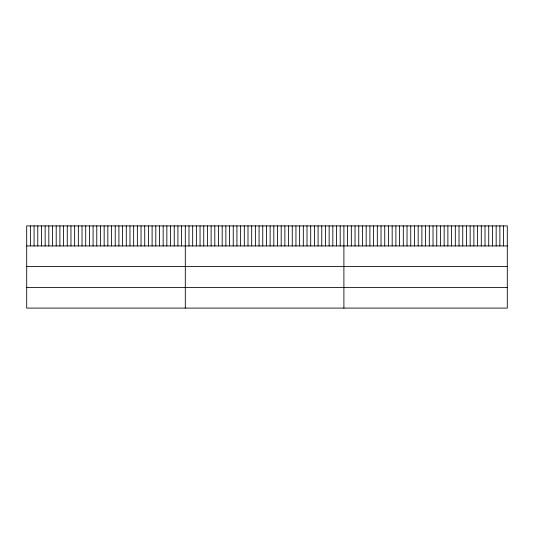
<?xml version="1.0" encoding="UTF-8"?>
<svg xmlns="http://www.w3.org/2000/svg" width="534" height="534" viewBox="0 0 534 534"><rect width="100%" height="100%" fill="white"/><g stroke="black" fill="none" stroke-linecap="round" stroke-linejoin="round"><path stroke-width="0.8" d="M507.3 245.934L507.3 308.091L26.7 308.091L26.7 225.909L507.3 225.909L507.3 245.934L26.7 245.934M26.7 266.446L507.3 266.446M26.7 287.579L507.3 287.579M503.589 225.909L503.589 245.934M499.871 225.909L499.871 245.934M496.159 225.909L496.159 245.934M492.448 225.909L492.448 245.934M488.73 225.909L488.73 245.934M485.019 225.909L485.019 245.934M481.301 225.909L481.301 245.934M477.59 225.909L477.59 245.934M473.878 225.909L473.878 245.934M470.16 225.909L470.16 245.934M466.449 225.909L466.449 245.934M462.738 225.909L462.738 245.934M459.02 225.909L459.02 245.934M455.308 225.909L455.308 245.934M451.597 225.909L451.597 245.934M447.879 225.909L447.879 245.934M444.168 225.909L444.168 245.934M440.45 225.909L440.45 245.934M436.739 225.909L436.739 245.934M433.027 225.909L433.027 245.934M429.309 225.909L429.309 245.934M425.598 225.909L425.598 245.934M421.887 225.909L421.887 245.934M418.169 225.909L418.169 245.934M414.457 225.909L414.457 245.934M410.746 225.909L410.746 245.934M407.028 225.909L407.028 245.934M403.317 225.909L403.317 245.934M399.599 225.909L399.599 245.934M395.888 225.909L395.888 245.934M392.176 225.909L392.176 245.934M388.458 225.909L388.458 245.934M384.747 225.909L384.747 245.934M381.036 225.909L381.036 245.934M377.318 225.909L377.318 245.934M373.606 225.909L373.606 245.934M369.895 225.909L369.895 245.934M366.177 225.909L366.177 245.934M362.466 225.909L362.466 245.934M358.748 225.909L358.748 245.934M355.037 225.909L355.037 245.934M351.325 225.909L351.325 245.934M347.607 225.909L347.607 245.934M343.896 225.909L343.896 308.091M340.205 225.909L340.205 245.934M336.52 225.909L336.52 245.934M332.829 225.909L332.829 245.934M329.144 225.909L329.144 245.934M325.453 225.909L325.453 245.934M321.768 225.909L321.768 245.934M318.077 225.909L318.077 245.934M314.392 225.909L314.392 245.934M310.701 225.909L310.701 245.934M307.01 225.909L307.01 245.934M303.325 225.909L303.325 245.934M299.634 225.909L299.634 245.934M295.949 225.909L295.949 245.934M292.258 225.909L292.258 245.934M288.574 225.909L288.574 245.934M284.882 225.909L284.882 245.934M281.198 225.909L281.198 245.934M277.506 225.909L277.506 245.934M273.815 225.909L273.815 245.934M270.131 225.909L270.131 245.934M266.439 225.909L266.439 245.934M262.755 225.909L262.755 245.934M259.063 225.909L259.063 245.934M255.379 225.909L255.379 245.934M251.688 225.909L251.688 245.934M247.996 225.909L247.996 245.934M244.312 225.909L244.312 245.934M240.62 225.909L240.62 245.934M236.936 225.909L236.936 245.934M233.245 225.909L233.245 245.934M229.56 225.909L229.56 245.934M225.869 225.909L225.869 245.934M222.184 225.909L222.184 245.934M218.493 225.909L218.493 245.934M214.802 225.909L214.802 245.934M211.117 225.909L211.117 245.934M207.426 225.909L207.426 245.934M203.741 225.909L203.741 245.934M200.05 225.909L200.05 245.934M196.365 225.909L196.365 245.934M192.674 225.909L192.674 245.934M188.989 225.909L188.989 245.934M185.298 225.909L185.298 308.091M181.607 225.909L181.607 245.934M177.922 225.909L177.922 245.934M174.231 225.909L174.231 245.934M170.546 225.909L170.546 245.934M166.855 225.909L166.855 245.934M163.17 225.909L163.17 245.934M159.479 225.909L159.479 245.934M155.794 225.909L155.794 245.934M152.103 225.909L152.103 245.934M148.412 225.909L148.412 245.934M144.727 225.909L144.727 245.934M141.036 225.909L141.036 245.934M137.351 225.909L137.351 245.934M133.66 225.909L133.66 245.934M129.976 225.909L129.976 245.934M126.284 225.909L126.284 245.934M122.6 225.909L122.6 245.934M118.908 225.909L118.908 245.934M115.217 225.909L115.217 245.934M111.533 225.909L111.533 245.934M107.841 225.909L107.841 245.934M104.157 225.909L104.157 245.934M100.465 225.909L100.465 245.934M96.781 225.909L96.781 245.934M93.09 225.909L93.09 245.934M89.398 225.909L89.398 245.934M85.714 225.909L85.714 245.934M82.022 225.909L82.022 245.934M78.338 225.909L78.338 245.934M74.647 225.909L74.647 245.934M70.962 225.909L70.962 245.934M67.271 225.909L67.271 245.934M63.586 225.909L63.586 245.934M59.895 225.909L59.895 245.934M56.203 225.909L56.203 245.934M52.519 225.909L52.519 245.934M48.828 225.909L48.828 245.934M45.143 225.909L45.143 245.934M41.452 225.909L41.452 245.934M37.767 225.909L37.767 245.934M34.076 225.909L34.076 245.934M30.391 225.909L30.391 245.934"/></g></svg>
